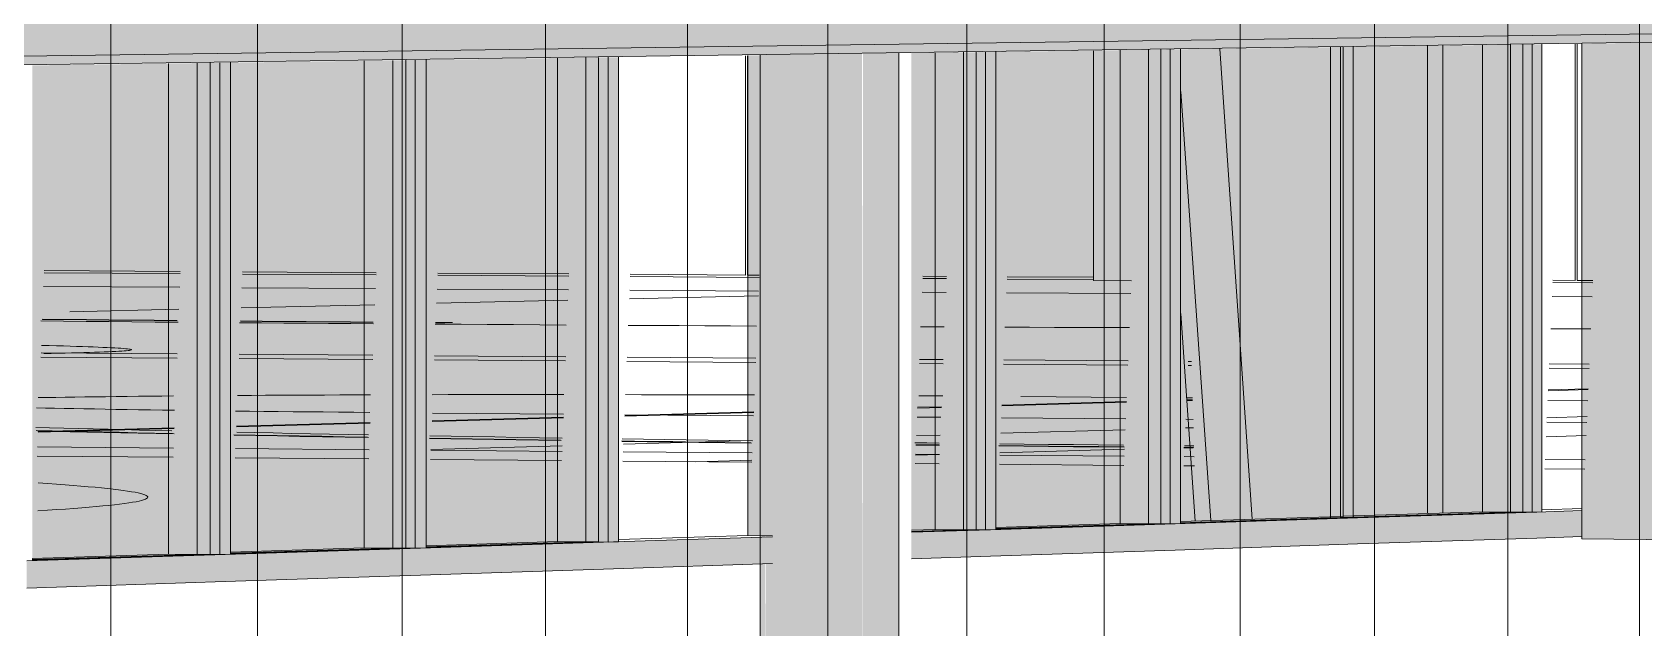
# Model space of a CAD drawing. Header units: inches. Extents: x 31213 to 31218, y -65 to 66.
# Drawn here: x 31214.03534 to 31214.07021, y 65.97956 to 65.99244 of the extents above; entities that cross this region are included whole.
import ezdxf

# ---------------------------------------------------------------- set-up
doc = ezdxf.new("R2010")
doc.units = ezdxf.units.IN
doc.header["$MEASUREMENT"] = 0
doc.linetypes.add('Dash 1_16_', pattern=[0.125, 0.0625, -0.0625])
for name, color, linetype, lineweight in [('A-FLOR-CLRS', 90, 'Dash 1_16_', 9), ('A-FLOR-OTLN', 90, 'Continuous', 9), ('A-GLAZ-CURT', 52, 'Continuous', 9), ('A-GLAZ-CWMG', 51, 'Continuous', 9), ('A-WALL-PATT', 111, 'Continuous', 13), ('I-WALL', 2, 'Continuous', 13), ('L-SITE-WALL', 31, 'Continuous', 13), ('S-BEAM', 12, 'Continuous', 9), ('S-COLS', 52, 'Continuous', 9)]:
    doc.layers.add(name, color=color, linetype=linetype, lineweight=lineweight)

# ---------------------------------------------------------------- blocks, each defined once
blk = doc.blocks.new('FP_3-Looking North East')
at = {"layer": 'A-WALL-PATT', "lineweight": 9}
for p, q in [((31214.050772, 65.991929), (31214.050772, 65.987188)), ((31214.050818, 65.987187), (31214.050818, 65.99193)), ((31214.068723, 65.992183), (31214.068723, 65.987071)), ((31214.06877, 65.987071), (31214.06877, 65.992183)), ((31214.03854, 65.987267), (31214.035595, 65.987286)), ((31214.042776, 65.987239), (31214.039885, 65.987258)), ((31214.046951, 65.987212), (31214.044112, 65.987231)), ((31214.050772, 65.987188), (31214.048278, 65.987204)), ((31214.051066, 65.987186), (31214.050818, 65.987187)), ((31214.055123, 65.987159), (31214.054607, 65.987163)), ((31214.058301, 65.987139), (31214.056433, 65.987151)), ((31214.068723, 65.987071), (31214.06824, 65.987075)), ((31214.069106, 65.987069), (31214.06877, 65.987071))]:
    blk.add_line(p, q, dxfattribs=at)
blk = doc.blocks.new('FP_18-Looking North East')
at = {"layer": 'A-WALL-PATT', "lineweight": 9}
for p, q in [((31214.037041, 65.973968), (31214.037041, 66.030316)), ((31214.04021, 65.974108), (31214.04021, 66.030153)), ((31214.043345, 65.974247), (31214.043345, 66.029991)), ((31214.046447, 65.974385), (31214.046447, 66.029831)), ((31214.049516, 65.97452), (31214.049516, 66.029673)), ((31214.052552, 65.974655), (31214.052552, 66.029516)), ((31214.055557, 65.974788), (31214.055557, 66.029361)), ((31214.05853, 65.97492), (31214.05853, 66.029208)), ((31214.061472, 65.97505), (31214.061472, 66.029056)), ((31214.064384, 65.975179), (31214.064384, 66.028906)), ((31214.067266, 65.975307), (31214.067266, 66.028757)), ((31214.070119, 65.975433), (31214.070119, 66.02861))]:
    blk.add_line(p, q, dxfattribs=at)

msp = doc.modelspace()

# ---------------------------------------------------------------- hatches: boundary and pattern name
at = {"layer": 'A-GLAZ-CURT', "transparency": 33554458}
h = msp.add_hatch(color=256, dxfattribs=at)
h.paths.add_polyline_path([(31214.035337, 65.981018), (31214.039185, 65.981144), (31214.039185, 65.991778), (31214.035337, 65.991724), (31214.035337, 65.981144)], flags=0)
h.paths.add_polyline_path([(31214.035337, 65.992993), (31214.039185, 65.993039), (31214.039185, 66.008203), (31214.035337, 66.008257), (31214.035337, 65.99504)], flags=0)
h = msp.add_hatch(color=256, dxfattribs=at)
h.paths.add_polyline_path([(31214.039629, 65.981156), (31214.043419, 65.98128), (31214.043419, 65.991837), (31214.039629, 65.991784), (31214.039629, 65.98128)], flags=0)
h.paths.add_polyline_path([(31214.039629, 65.993044), (31214.043419, 65.993089), (31214.043419, 66.008144), (31214.039629, 66.008197), (31214.039629, 65.99504)], flags=0)
h = msp.add_hatch(color=256, dxfattribs=at)
h.paths.add_polyline_path([(31214.043858, 65.981292), (31214.047592, 65.981414), (31214.047592, 65.991896), (31214.043858, 65.991843), (31214.043858, 65.981415)], flags=0)
h.paths.add_polyline_path([(31214.043858, 65.993095), (31214.047592, 65.993139), (31214.047592, 66.008085), (31214.043858, 66.008138), (31214.043858, 65.994267)], flags=0)
h = msp.add_hatch(color=256, dxfattribs=at)
h.paths.add_polyline_path([(31214.054363, 65.981631), (31214.05576, 65.981677), (31214.05576, 65.99201), (31214.054363, 65.991991), (31214.054363, 65.981678)], flags=0)
h.paths.add_polyline_path([(31214.054363, 65.99322), (31214.05576, 65.993236), (31214.05576, 66.007971), (31214.054363, 66.00799), (31214.054363, 65.995039)], flags=0)
h = msp.add_hatch(color=256, dxfattribs=at)
h.paths.add_polyline_path([(31214.056187, 65.98169), (31214.059759, 65.981806), (31214.059759, 65.992067), (31214.056187, 65.992016), (31214.056187, 65.981807)], flags=0)
h.paths.add_polyline_path([(31214.056187, 65.993241), (31214.059759, 65.993284), (31214.059759, 66.007915), (31214.056187, 66.007965), (31214.056187, 65.995039)], flags=0)
h = msp.add_hatch(color=256, dxfattribs=at)
h.paths.add_polyline_path([(31214.060181, 65.981818), (31214.063701, 65.981933), (31214.063701, 65.992122), (31214.060181, 65.992073), (31214.060181, 65.981933)], flags=0)
h.paths.add_polyline_path([(31214.060181, 65.993289), (31214.063701, 65.993331), (31214.063701, 66.00786), (31214.060181, 66.007909), (31214.060181, 65.995039)], flags=0)
h = msp.add_hatch(color=256, dxfattribs=at)
h.paths.add_polyline_path([(31214.063702, 65.98194), (31214.063702, 65.992122), (31214.063649, 65.992121), (31214.063649, 65.981941)], flags=0)
h.paths.add_polyline_path([(31214.063649, 65.99333), (31214.063702, 65.993331), (31214.063702, 66.00786), (31214.063649, 66.00786), (31214.063649, 65.995039)], flags=0)
h = msp.add_hatch(color=256, dxfattribs=at)
h.paths.add_polyline_path([(31214.063917, 65.981938), (31214.063917, 65.992125), (31214.063702, 65.992122), (31214.063702, 65.98194)], flags=0)
h.paths.add_polyline_path([(31214.063702, 65.993331), (31214.063917, 65.993333), (31214.063917, 66.007857), (31214.063702, 66.00786), (31214.063702, 65.995039)], flags=0)
h = msp.add_hatch(color=256, dxfattribs=at)
h.paths.add_polyline_path([(31214.063917, 65.981938), (31214.067589, 65.982058), (31214.067589, 65.992177), (31214.063917, 65.992125), (31214.063917, 65.982059)], flags=0)
h.paths.add_polyline_path([(31214.063917, 65.993333), (31214.067589, 65.993377), (31214.067589, 66.007805), (31214.063917, 66.007857), (31214.063917, 65.995039)], flags=0)
at = {"layer": 'A-GLAZ-CWMG'}
h = msp.add_hatch(color=256, dxfattribs=at)
h.paths.add_polyline_path([(31214.039185, 65.981147), (31214.039185, 65.991778), (31214.038285, 65.991765), (31214.038285, 65.981151), (31214.038402, 65.981154)], flags=0)
h.paths.add_polyline_path([(31214.038285, 65.993028), (31214.039185, 65.993039), (31214.039185, 66.008203), (31214.038285, 66.008216), (31214.038285, 65.994862)], flags=0)
h = msp.add_hatch(color=256, dxfattribs=at)
h.paths.add_polyline_path([(31214.039393, 65.981145), (31214.039393, 65.991781), (31214.039185, 65.991778), (31214.039185, 65.981147)], flags=0)
h.paths.add_polyline_path([(31214.039185, 65.993039), (31214.039393, 65.993042), (31214.039393, 66.0082), (31214.039185, 66.008203), (31214.039185, 65.99486)], flags=0)
h = msp.add_hatch(color=256, dxfattribs=at)
h.paths.add_polyline_path([(31214.039393, 65.98114), (31214.039628, 65.981148), (31214.039628, 65.991784), (31214.039393, 65.991781), (31214.039393, 65.988054)], flags=0)
h.paths.add_polyline_path([(31214.039393, 65.993042), (31214.039628, 65.993044), (31214.039628, 66.008197), (31214.039393, 66.0082), (31214.039393, 65.99504)], flags=0)
h = msp.add_hatch(color=256, dxfattribs=at)
h.paths.add_polyline_path([(31214.043419, 65.981283), (31214.043419, 65.991837), (31214.042523, 65.991825), (31214.042523, 65.981287), (31214.042639, 65.981291)], flags=0)
h.paths.add_polyline_path([(31214.042523, 65.993079), (31214.043419, 65.993089), (31214.043419, 66.008144), (31214.042523, 66.008156), (31214.042523, 65.994267)], flags=0)
h = msp.add_hatch(color=256, dxfattribs=at)
h.paths.add_polyline_path([(31214.043625, 65.981281), (31214.043625, 65.99184), (31214.043419, 65.991837), (31214.043419, 65.981283)], flags=0)
h.paths.add_polyline_path([(31214.043419, 65.993089), (31214.043625, 65.993092), (31214.043625, 66.008141), (31214.043419, 66.008144), (31214.043419, 65.994267)], flags=0)
h = msp.add_hatch(color=256, dxfattribs=at)
h.paths.add_polyline_path([(31214.043625, 65.981276), (31214.043858, 65.981284), (31214.043858, 65.991843), (31214.043625, 65.99184), (31214.043625, 65.988054)], flags=0)
h.paths.add_polyline_path([(31214.043625, 65.993092), (31214.043858, 65.993095), (31214.043858, 66.008138), (31214.043625, 66.008141), (31214.043625, 65.994267)], flags=0)
h = msp.add_hatch(color=256, dxfattribs=at)
h.paths.add_polyline_path([(31214.047592, 65.981417), (31214.047592, 65.991896), (31214.046701, 65.991883), (31214.046701, 65.981421), (31214.046815, 65.981425)], flags=0)
h.paths.add_polyline_path([(31214.046701, 65.993128), (31214.047592, 65.993139), (31214.047592, 66.008085), (31214.046701, 66.008098), (31214.046701, 65.994267)], flags=0)
h = msp.add_hatch(color=256, dxfattribs=at)
h.paths.add_polyline_path([(31214.047797, 65.981416), (31214.047797, 65.991899), (31214.047592, 65.991896), (31214.047592, 65.981417)], flags=0)
h.paths.add_polyline_path([(31214.047592, 65.993139), (31214.047797, 65.993142), (31214.047797, 66.008082), (31214.047592, 66.008085), (31214.047592, 65.994267)], flags=0)
h = msp.add_hatch(color=256, dxfattribs=at)
h.paths.add_polyline_path([(31214.047797, 65.981411), (31214.048026, 65.981418), (31214.048026, 65.991902), (31214.047797, 65.991899), (31214.047797, 65.988053)], flags=0)
h.paths.add_polyline_path([(31214.047797, 65.993142), (31214.048026, 65.993144), (31214.048026, 66.008079), (31214.047797, 66.008082), (31214.047797, 65.994267)], flags=0)
h = msp.add_hatch(color=256, dxfattribs=at)
h.paths.add_polyline_path([(31214.051357, 65.981553), (31214.051357, 65.991949), (31214.050819, 65.991941), (31214.050819, 65.981553), (31214.050931, 65.981557)], flags=0)
h.paths.add_polyline_path([(31214.050819, 65.993177), (31214.051357, 65.993184), (31214.051357, 66.008033), (31214.050819, 66.008035), (31214.050819, 65.994972)], flags=0)
h = msp.add_hatch(color=256, dxfattribs=at)
h.paths.add_polyline_path([(31214.05576, 65.98168), (31214.05576, 65.99201), (31214.054878, 65.991998), (31214.054878, 65.981684), (31214.054989, 65.981688)], flags=0)
h.paths.add_polyline_path([(31214.054878, 65.993226), (31214.05576, 65.993236), (31214.05576, 66.007971), (31214.054878, 66.007983), (31214.054878, 65.995007)], flags=0)
h = msp.add_hatch(color=256, dxfattribs=at)
h.paths.add_polyline_path([(31214.055964, 65.981679), (31214.055964, 65.992013), (31214.05576, 65.99201), (31214.05576, 65.98168)], flags=0)
h.paths.add_polyline_path([(31214.05576, 65.993236), (31214.055964, 65.993239), (31214.055964, 66.007968), (31214.05576, 66.007971), (31214.05576, 65.995005)], flags=0)
h = msp.add_hatch(color=256, dxfattribs=at)
h.paths.add_polyline_path([(31214.055964, 65.981674), (31214.056186, 65.981681), (31214.056186, 65.992016), (31214.055964, 65.992013), (31214.055964, 65.983247)], flags=0)
h.paths.add_polyline_path([(31214.055964, 65.993239), (31214.056186, 65.993241), (31214.056186, 66.007965), (31214.055964, 66.007968), (31214.055964, 65.995039)], flags=0)
h = msp.add_hatch(color=256, dxfattribs=at)
h.paths.add_polyline_path([(31214.059759, 65.981809), (31214.059759, 65.992067), (31214.058881, 65.992054), (31214.058881, 65.981813), (31214.058991, 65.981816)], flags=0)
h.paths.add_polyline_path([(31214.058881, 65.993273), (31214.059759, 65.993284), (31214.059759, 66.007915), (31214.058881, 66.007927), (31214.058881, 65.995039)], flags=0)
h = msp.add_hatch(color=256, dxfattribs=at)
h.paths.add_polyline_path([(31214.059961, 65.981807), (31214.059961, 65.992069), (31214.059759, 65.992067), (31214.059759, 65.981809)], flags=0)
h.paths.add_polyline_path([(31214.059759, 65.993284), (31214.059961, 65.993286), (31214.059961, 66.007912), (31214.059759, 66.007915), (31214.059759, 65.995039)], flags=0)
h = msp.add_hatch(color=256, dxfattribs=at)
h.paths.add_polyline_path([(31214.059961, 65.981803), (31214.060181, 65.98181), (31214.060181, 65.992073), (31214.059961, 65.992069), (31214.059961, 65.983247)], flags=0)
h.paths.add_polyline_path([(31214.059961, 65.993286), (31214.060181, 65.993289), (31214.060181, 66.007909), (31214.059961, 66.007912), (31214.059961, 65.995039)], flags=0)
h = msp.add_hatch(color=256, dxfattribs=at)
h.paths.add_polyline_path([(31214.067589, 65.982061), (31214.067589, 65.992177), (31214.06672, 65.992164), (31214.06672, 65.982065), (31214.066827, 65.982068)], flags=0)
h.paths.add_polyline_path([(31214.06672, 65.993366), (31214.067589, 65.993377), (31214.067589, 66.007805), (31214.06672, 66.007817), (31214.06672, 65.994266)], flags=0)
h = msp.add_hatch(color=256, dxfattribs=at)
h.paths.add_polyline_path([(31214.06779, 65.982059), (31214.06779, 65.992179), (31214.067589, 65.992177), (31214.067589, 65.982061)], flags=0)
h.paths.add_polyline_path([(31214.067589, 65.993377), (31214.06779, 65.993379), (31214.06779, 66.007802), (31214.067589, 66.007805), (31214.067589, 65.994266)], flags=0)
h = msp.add_hatch(color=256, dxfattribs=at)
h.paths.add_polyline_path([(31214.06779, 65.982055), (31214.068003, 65.982062), (31214.068003, 65.992182), (31214.06779, 65.992179), (31214.06779, 65.988052)], flags=0)
h.paths.add_polyline_path([(31214.06779, 65.993379), (31214.068003, 65.993382), (31214.068003, 66.007799), (31214.06779, 66.007802), (31214.06779, 65.994266)], flags=0)
for points in [[(31214.067896, 65.981498), (31214.06887, 65.98153), (31214.06887, 65.98209), (31214.067896, 65.982058)], [(31214.056075, 65.981105), (31214.060071, 65.981238), (31214.060071, 65.981806), (31214.056075, 65.981677)], [(31214.060071, 65.981238), (31214.064011, 65.981369), (31214.064011, 65.981933), (31214.060071, 65.981806)], [(31214.064011, 65.981369), (31214.067896, 65.981498), (31214.067896, 65.982058), (31214.064011, 65.981933)], [(31214.043742, 65.980695), (31214.047912, 65.980834), (31214.047912, 65.981414), (31214.043742, 65.98128)], [(31214.047912, 65.980834), (31214.051356, 65.980948), (31214.051356, 65.981525), (31214.047912, 65.981414)], [(31214.054363, 65.981048), (31214.056075, 65.981105), (31214.056075, 65.981677), (31214.054363, 65.981622)], [(31214.035217, 65.980412), (31214.039511, 65.980554), (31214.039511, 65.981144), (31214.035217, 65.981005)], [(31214.039511, 65.980554), (31214.043742, 65.980695), (31214.043742, 65.98128), (31214.039511, 65.981144)]]:
    msp.add_hatch(color=256, dxfattribs=at).paths.add_polyline_path(points, flags=0)
at = {"layer": 'I-WALL'}
h = msp.add_hatch(color=256, dxfattribs=at)
h.paths.add_polyline_path([(31214.121717, 65.980988), (31214.121717, 65.987655), (31214.119455, 65.987674), (31214.119455, 65.989435), (31214.119889, 65.989441), (31214.121518, 65.989449), (31214.121717, 65.989452), (31214.121717, 65.992941), (31214.095007, 65.992564), (31214.095007, 65.981235), (31214.118852, 65.981014)], flags=0)
h.paths.add_polyline_path([(31214.092235, 65.981261), (31214.092235, 65.992525), (31214.068868, 65.992195), (31214.068868, 65.981477), (31214.083825, 65.981339)], flags=0)
h.paths.add_polyline_path([(31214.120696, 65.989448), (31214.120663, 65.989448), (31214.120688, 65.989491)], flags=0)
h.paths.add_polyline_path([(31214.120835, 65.989667), (31214.120862, 65.989719), (31214.120835, 65.989801), (31214.12052, 65.989815), (31214.12052, 65.990168), (31214.121016, 65.990159), (31214.121025, 65.99013), (31214.120998, 65.989668), (31214.120934, 65.989635), (31214.12089, 65.989596), (31214.120869, 65.989627), (31214.12084, 65.989604)], flags=0)
h.paths.add_polyline_path([(31214.12084, 65.989448), (31214.120696, 65.989448), (31214.120719, 65.989594), (31214.120719, 65.98961), (31214.120699, 65.989667), (31214.120753, 65.989667), (31214.120784, 65.989771), (31214.120813, 65.989667), (31214.120813, 65.989642), (31214.120805, 65.989594), (31214.120841, 65.989594), (31214.120841, 65.989448)], flags=0)
h.paths.add_polyline_path([(31214.120605, 65.989668), (31214.120605, 65.989621), (31214.120569, 65.989668)], flags=0)
h.paths.add_polyline_path([(31214.12067, 65.989595), (31214.120642, 65.989667), (31214.120671, 65.989667)], flags=0)
h.paths.add_polyline_path([(31214.120516, 65.989669), (31214.120493, 65.98967), (31214.12051, 65.989803)], flags=0)
h.paths.add_polyline_path([(31214.068868, 65.993392), (31214.092235, 65.993671), (31214.092235, 66.010077), (31214.068868, 66.010521), (31214.068868, 65.994266)], flags=0)
h.paths.add_polyline_path([(31214.095007, 65.993704), (31214.121717, 65.994024), (31214.121717, 66.009516), (31214.095007, 66.010024), (31214.095007, 65.995039)], flags=0)
h.paths.add_polyline_path([(31214.121717, 66.01062), (31214.121717, 66.018524), (31214.095007, 66.019418), (31214.095007, 66.011188), (31214.118852, 66.010681)], flags=0)
h.paths.add_polyline_path([(31214.092235, 66.011247), (31214.092235, 66.019511), (31214.068868, 66.020287), (31214.068868, 66.011743), (31214.088204, 66.011332)], flags=0)
at = {"layer": 'S-BEAM'}
h = msp.add_hatch(color=256, dxfattribs=at)
h.paths.add_polyline_path([(31214.019307, 65.991707), (31214.122541, 65.993121), (31214.122541, 65.993936), (31214.019307, 65.992689)], flags=0)
h.paths.add_polyline_path([(31214.12269, 65.993123), (31214.122889, 65.993126), (31214.122889, 65.99394), (31214.12269, 65.993937)], flags=0)
msp.add_hatch(color=256, dxfattribs=at).paths.add_polyline_path([(31214.019308, 65.991512), (31214.122541, 65.992959), (31214.122541, 65.993121), (31214.019307, 65.991707)], flags=0)
at = {"layer": 'S-COLS'}
h = msp.add_hatch(color=256, dxfattribs=at)
h.paths.add_polyline_path([(31214.051091, 65.974943), (31214.051204, 65.974948), (31214.05118, 65.991958), (31214.051091, 65.991957), (31214.051091, 65.975241)], flags=0)
h.paths.add_polyline_path([(31214.051091, 65.993191), (31214.051204, 65.993192), (31214.051204, 66.01084), (31214.051091, 66.010842), (31214.051091, 65.993225)], flags=0)
h.paths.add_polyline_path([(31214.051204, 66.012099), (31214.051204, 66.029225), (31214.051091, 66.029231), (31214.051103, 66.012101), (31214.051153, 66.0121)], flags=0)
h = msp.add_hatch(color=256, dxfattribs=at)
h.paths.add_polyline_path([(31214.051204, 65.974948), (31214.053068, 65.97503), (31214.053068, 65.991985), (31214.051204, 65.991958), (31214.051204, 65.975238)], flags=0)
h.paths.add_polyline_path([(31214.051204, 65.993192), (31214.053068, 65.993218), (31214.053068, 66.010804), (31214.051204, 66.01084), (31214.051204, 65.993224)], flags=0)
h.paths.add_polyline_path([(31214.053068, 66.012059), (31214.053068, 66.02913), (31214.051204, 66.029194), (31214.051204, 66.012099), (31214.052879, 66.012063)], flags=0)
h = msp.add_hatch(color=256, dxfattribs=at)
h.paths.add_polyline_path([(31214.053068, 65.97503), (31214.053311, 65.975041), (31214.053292, 65.991988), (31214.053068, 65.991985), (31214.053068, 65.975214)], flags=0)
h.paths.add_polyline_path([(31214.053068, 65.993214), (31214.053311, 65.993218), (31214.053311, 66.0108), (31214.053068, 66.010804), (31214.053068, 65.993218)], flags=0)
h.paths.add_polyline_path([(31214.053311, 66.012054), (31214.053311, 66.029117), (31214.053068, 66.02913), (31214.053099, 66.012058), (31214.053271, 66.012055)], flags=0)
h = msp.add_hatch(color=256, dxfattribs=at)
h.paths.add_polyline_path([(31214.053311, 65.975041), (31214.054079, 65.975075), (31214.054079, 65.991999), (31214.053311, 65.991988), (31214.053311, 65.976494)], flags=0)
h.paths.add_polyline_path([(31214.053311, 65.993217), (31214.054079, 65.993226), (31214.054079, 66.010785), (31214.053311, 66.0108), (31214.053311, 65.995044)], flags=0)
h.paths.add_polyline_path([(31214.054079, 66.012038), (31214.054079, 66.029078), (31214.053311, 66.029117), (31214.053311, 66.012054)], flags=0)
h = msp.add_hatch(color=256, dxfattribs=at)
h.paths.add_polyline_path([(31214.059122, 65.987064), (31214.059122, 65.992047), (31214.0583, 65.992036), (31214.0583, 65.98707)], flags=0)
h.paths.add_polyline_path([(31214.0583, 65.993257), (31214.059122, 65.993267), (31214.059122, 66.005097), (31214.058925, 66.007937), (31214.0583, 66.007946), (31214.0583, 65.995035)], flags=0)
h = msp.add_hatch(color=256, dxfattribs=at)
h.paths.add_polyline_path([(31214.060504, 65.981864), (31214.060837, 65.981875), (31214.060193, 65.991162), (31214.060193, 65.986356), (31214.060499, 65.981933)], flags=0)
h.paths.add_polyline_path([(31214.058893, 66.005093), (31214.058893, 66.007928), (31214.058697, 66.00793), (31214.058742, 66.007276)], flags=0)
h = msp.add_hatch(color=256, dxfattribs=at)
h.paths.add_polyline_path([(31214.061738, 65.981904), (31214.063655, 65.981965), (31214.063655, 65.992121), (31214.061032, 65.992084), (31214.061736, 65.981933)], flags=0)
h.paths.add_polyline_path([(31214.063708, 65.981967), (31214.065531, 65.982026), (31214.065531, 65.992148), (31214.063708, 65.992122), (31214.063708, 65.982068)], flags=0)
h.paths.add_polyline_path([(31214.060948, 65.993297), (31214.063655, 65.99333), (31214.063655, 66.007861), (31214.060194, 66.007909), (31214.060194, 66.004158), (31214.060863, 65.994523)], flags=0)
h.paths.add_polyline_path([(31214.063708, 65.99333), (31214.065531, 65.993352), (31214.065531, 66.007834), (31214.063708, 66.00786), (31214.063708, 65.995039)], flags=0)
h = msp.add_hatch(color=256, dxfattribs=at)
h.paths.add_polyline_path([(31214.063655, 65.981965), (31214.063708, 65.981967), (31214.063708, 65.992122), (31214.063655, 65.992121), (31214.063655, 65.982068)], flags=0)
h.paths.add_polyline_path([(31214.063655, 65.99333), (31214.063708, 65.99333), (31214.063708, 66.00786), (31214.063655, 66.007861), (31214.063655, 65.995039)], flags=0)
h = msp.add_hatch(color=256, dxfattribs=at)
h.paths.add_polyline_path([(31214.06553, 65.982026), (31214.065864, 65.982058), (31214.065864, 65.992152), (31214.06553, 65.992148), (31214.06553, 65.98204)], flags=0)
h.paths.add_polyline_path([(31214.06553, 65.993352), (31214.065864, 65.993356), (31214.065864, 66.007829), (31214.06553, 66.007834), (31214.06553, 65.995039)], flags=0)
h = msp.add_hatch(color=256, dxfattribs=at)
h.paths.add_polyline_path([(31214.065864, 65.982037), (31214.06672, 65.982068), (31214.06672, 65.992164), (31214.065864, 65.992152), (31214.065864, 65.982058)], flags=0)
h.paths.add_polyline_path([(31214.065864, 65.993356), (31214.06672, 65.993366), (31214.06672, 66.007817), (31214.065864, 66.007829), (31214.065864, 65.995039)], flags=0)
h = msp.add_hatch(color=256, dxfattribs=at)
h.paths.add_polyline_path([(31214.060837, 65.981875), (31214.061736, 65.981933), (31214.061032, 65.992084), (31214.060193, 65.992072), (31214.060193, 65.991162), (31214.060833, 65.981933)], flags=0)
h.paths.add_polyline_path([(31214.060193, 65.993288), (31214.060948, 65.993297), (31214.060194, 66.004158), (31214.060193, 65.995039)], flags=0)

# ---------------------------------------------------------------- linework, layer by layer
at = {"layer": 'A-FLOR-CLRS', "linetype": 'Continuous'}
for p, q in [((31214.058989, 65.983842), (31214.056296, 65.983765)), ((31214.060462, 65.983884), (31214.060291, 65.983879)), ((31214.068982, 65.984127), (31214.068114, 65.984102)), ((31214.046806, 65.983494), (31214.043964, 65.983413)), ((31214.050925, 65.983611), (31214.048134, 65.983532)), ((31214.054985, 65.983727), (31214.05447, 65.983713)), ((31214.068964, 65.983714), (31214.068097, 65.983688)), ((31214.035445, 65.983271), (31214.038388, 65.983245)), ((31214.039731, 65.983234), (31214.042621, 65.983209)), ((31214.043956, 65.983198), (31214.046793, 65.983174)), ((31214.048119, 65.983163), (31214.050906, 65.983139)), ((31214.050907, 65.983185), (31214.049695, 65.983149)), ((31214.054968, 65.983304), (31214.054452, 65.983289)), ((31214.058971, 65.983421), (31214.056278, 65.983342)), ((31214.060474, 65.983465), (31214.060273, 65.983459)), ((31214.054445, 65.983109), (31214.05496, 65.983104)), ((31214.056268, 65.983093), (31214.058957, 65.98307)), ((31214.060256, 65.983059), (31214.060485, 65.983057)), ((31214.068067, 65.982993), (31214.068933, 65.982986))]:
    msp.add_line(p, q, dxfattribs=at)
at = {"layer": 'A-FLOR-OTLN'}
for p, q in [((31214.038529, 65.986923), (31214.035584, 65.986942)), ((31214.042764, 65.986894), (31214.039873, 65.986914)), ((31214.044088, 65.986577), (31214.04693, 65.986643)), ((31214.046939, 65.986867), (31214.0441, 65.986886)), ((31214.048259, 65.986673), (31214.05105, 65.986738)), ((31214.051054, 65.986839), (31214.048266, 65.986858)), ((31214.055111, 65.986812), (31214.054595, 65.986816)), ((31214.059111, 65.986786), (31214.05642, 65.986804)), ((31214.069093, 65.98672), (31214.068227, 65.986725)), ((31214.036154, 65.986394), (31214.03851, 65.986448)), ((31214.039857, 65.986479), (31214.042751, 65.986546)), ((31214.035526, 65.985414), (31214.03847, 65.985392)), ((31214.03553, 65.985504), (31214.038473, 65.985482)), ((31214.039814, 65.985382), (31214.042705, 65.985361)), ((31214.039818, 65.985473), (31214.042708, 65.985451)), ((31214.04404, 65.985351), (31214.046878, 65.98533)), ((31214.044043, 65.985441), (31214.046882, 65.98542)), ((31214.048205, 65.98532), (31214.050992, 65.985299)), ((31214.048208, 65.985411), (31214.050996, 65.98539)), ((31214.054533, 65.985273), (31214.055048, 65.985269)), ((31214.054536, 65.985364), (31214.055052, 65.98536)), ((31214.056357, 65.985259), (31214.059047, 65.985239)), ((31214.056361, 65.985351), (31214.05905, 65.985331)), ((31214.060347, 65.98523), (31214.060424, 65.985229)), ((31214.060351, 65.985321), (31214.060422, 65.985321)), ((31214.068164, 65.985264), (31214.06903, 65.985257)), ((31214.06816, 65.985172), (31214.069027, 65.985165)), ((31214.05673, 65.98456), (31214.059018, 65.984542)), ((31214.060318, 65.984532), (31214.060444, 65.984531)), ((31214.068139, 65.984685), (31214.069007, 65.984709)), ((31214.06814, 65.984701), (31214.069008, 65.984725)), ((31214.043995, 65.984198), (31214.046833, 65.984175)), ((31214.048158, 65.984152), (31214.050949, 65.984228)), ((31214.048158, 65.984135), (31214.050949, 65.984212)), ((31214.054494, 65.984326), (31214.05501, 65.98434)), ((31214.054494, 65.98431), (31214.05501, 65.984324)), ((31214.05632, 65.98436), (31214.059013, 65.984434)), ((31214.056321, 65.984376), (31214.059014, 65.98445)), ((31214.060315, 65.98447), (31214.060445, 65.984474)), ((31214.060316, 65.984486), (31214.060445, 65.984489)), ((31214.06813, 65.984471), (31214.068996, 65.984465)), ((31214.035465, 65.983803), (31214.038412, 65.983884)), ((31214.035465, 65.983786), (31214.038411, 65.983867)), ((31214.039757, 65.983904), (31214.042651, 65.983984)), ((31214.039758, 65.983921), (31214.042652, 65.984)), ((31214.043988, 65.984037), (31214.04683, 65.984115)), ((31214.043988, 65.984021), (31214.04683, 65.984099)), ((31214.048159, 65.984164), (31214.050946, 65.984142)), ((31214.054486, 65.984114), (31214.055001, 65.98411)), ((31214.056309, 65.984099), (31214.058998, 65.984078)), ((31214.060298, 65.984067), (31214.060457, 65.984066)), ((31214.06811, 65.984005), (31214.068976, 65.983998)), ((31214.035453, 65.983468), (31214.038395, 65.983444)), ((31214.039739, 65.983432), (31214.042628, 65.983408)), ((31214.043963, 65.983397), (31214.046801, 65.983373)), ((31214.048127, 65.983362), (31214.050914, 65.983338)), ((31214.054453, 65.983309), (31214.054968, 65.983304)), ((31214.056276, 65.983293), (31214.058965, 65.983271)), ((31214.060265, 65.98326), (31214.060479, 65.983258)), ((31214.068075, 65.983194), (31214.068942, 65.983187))]:
    msp.add_line(p, q, dxfattribs=at)
for points in [[(31214.038498, 65.986168, 0), (31214.037994, 65.986172, 0), (31214.037494, 65.986176, 0), (31214.036996, 65.986181, 0), (31214.036503, 65.986185, 0), (31214.036013, 65.98619, 0), (31214.035526, 65.986194, 0)], [(31214.038472, 65.986206, 0), (31214.037976, 65.986211, 0), (31214.037482, 65.986215, 0), (31214.036993, 65.98622, 0), (31214.036508, 65.986224, 0), (31214.036027, 65.986229, 0), (31214.03555, 65.986233, 0)], [(31214.038474, 65.986201, 0), (31214.037979, 65.986205, 0), (31214.037487, 65.986209, 0), (31214.036998, 65.986214, 0), (31214.036514, 65.986218, 0), (31214.036033, 65.986223, 0), (31214.035557, 65.986228, 0)], [(31214.042724, 65.986135, 0), (31214.042234, 65.986139, 0), (31214.041746, 65.986142, 0), (31214.041261, 65.986146, 0), (31214.040779, 65.98615, 0), (31214.040299, 65.986153, 0), (31214.039821, 65.986157, 0)], [(31214.042712, 65.986171, 0), (31214.042226, 65.986175, 0), (31214.041744, 65.986179, 0), (31214.041264, 65.986183, 0), (31214.040787, 65.986186, 0), (31214.040313, 65.98619, 0), (31214.039842, 65.986194, 0)], [(31214.042712, 65.986166, 0), (31214.042227, 65.98617, 0), (31214.041745, 65.986174, 0), (31214.041266, 65.986177, 0), (31214.040789, 65.986181, 0), (31214.040315, 65.986185, 0), (31214.039844, 65.986189, 0)], [(31214.044058, 65.986126, 0), (31214.044619, 65.986122, 0), (31214.045184, 65.986118, 0), (31214.045751, 65.986115, 0), (31214.04632, 65.986111, 0), (31214.046893, 65.986107, 0)], [(31214.044432, 65.986159, 0), (31214.044248, 65.98616, 0), (31214.044064, 65.986162, 0)], [(31214.044265, 65.986155, 0), (31214.044166, 65.986156, 0), (31214.044067, 65.986156, 0)], [(31214.048235, 65.986099, 0), (31214.048786, 65.986096, 0), (31214.049339, 65.986093, 0), (31214.049894, 65.98609, 0), (31214.05045, 65.986087, 0), (31214.051009, 65.986084, 0)], [(31214.054558, 65.986067, 0), (31214.054815, 65.986066, 0), (31214.055072, 65.986065, 0)], [(31214.056381, 65.98606, 0), (31214.056919, 65.986058, 0), (31214.057458, 65.986056, 0), (31214.057998, 65.986054, 0), (31214.058538, 65.986052, 0), (31214.059079, 65.98605, 0)], [(31214.0682, 65.986027, 0), (31214.068632, 65.986026, 0), (31214.069064, 65.986026, 0)], [(31214.036186, 65.985502, 0), (31214.036323, 65.985506, 0), (31214.036452, 65.985509, 0), (31214.036573, 65.985513, 0), (31214.036687, 65.985516, 0), (31214.036794, 65.98552, 0), (31214.036893, 65.985524, 0), (31214.036984, 65.985527, 0), (31214.037068, 65.985531, 0), (31214.037145, 65.985535, 0), (31214.037213, 65.985539, 0), (31214.037274, 65.985543, 0), (31214.037327, 65.985547, 0), (31214.037373, 65.985551, 0), (31214.03741, 65.985555, 0), (31214.03744, 65.985559, 0), (31214.037462, 65.985563, 0), (31214.037477, 65.985567, 0), (31214.037483, 65.985571, 0), (31214.037482, 65.985575, 0), (31214.037473, 65.985579, 0), (31214.037456, 65.985583, 0), (31214.037432, 65.985587, 0), (31214.0374, 65.985591, 0), (31214.03736, 65.985595, 0), (31214.037312, 65.985599, 0), (31214.037257, 65.985604, 0), (31214.037194, 65.985608, 0), (31214.037123, 65.985612, 0), (31214.037045, 65.985616, 0), (31214.03696, 65.98562, 0), (31214.036867, 65.985624, 0), (31214.036767, 65.985628, 0), (31214.036659, 65.985632, 0), (31214.036544, 65.985637, 0), (31214.036422, 65.985641, 0), (31214.036292, 65.985645, 0), (31214.036156, 65.985649, 0), (31214.036013, 65.985653, 0), (31214.035862, 65.985657, 0), (31214.035705, 65.985661, 0), (31214.035541, 65.985665, 0)], [(31214.035586, 65.985489, 0), (31214.035747, 65.985492, 0), (31214.0359, 65.985496, 0), (31214.036047, 65.985499, 0), (31214.036186, 65.985502, 0)], [(31214.038397, 65.984572, 0), (31214.038138, 65.984569, 0), (31214.037884, 65.984567, 0), (31214.037636, 65.984564, 0), (31214.037392, 65.984562, 0), (31214.037155, 65.984559, 0), (31214.036923, 65.984556, 0), (31214.036697, 65.984554, 0), (31214.036476, 65.984551, 0), (31214.036262, 65.984548, 0), (31214.036053, 65.984545, 0), (31214.03585, 65.984542, 0), (31214.035654, 65.984539, 0), (31214.035464, 65.984535, 0)], [(31214.042659, 65.984596, 0), (31214.042323, 65.984595, 0), (31214.04199, 65.984593, 0), (31214.041661, 65.984592, 0), (31214.041336, 65.984591, 0), (31214.041016, 65.984589, 0), (31214.040699, 65.984588, 0), (31214.040387, 65.984586, 0), (31214.04008, 65.984584, 0), (31214.039778, 65.984582, 0)], [(31214.046839, 65.984601, 0), (31214.046476, 65.984601, 0), (31214.046115, 65.984601, 0), (31214.045755, 65.984601, 0), (31214.045398, 65.984601, 0), (31214.045042, 65.984601, 0), (31214.044689, 65.9846, 0), (31214.044338, 65.9846, 0), (31214.04399, 65.984599, 0)], [(31214.050967, 65.984593, 0), (31214.050618, 65.984594, 0), (31214.050268, 65.984595, 0), (31214.049919, 65.984596, 0), (31214.049569, 65.984597, 0), (31214.04922, 65.984598, 0), (31214.048871, 65.984599, 0), (31214.048522, 65.984599, 0), (31214.048174, 65.9846, 0)], [(31214.055039, 65.984572, 0), (31214.054781, 65.984574, 0), (31214.054522, 65.984576, 0)], [(31214.03543, 65.984316, 0), (31214.035622, 65.984311, 0), (31214.035821, 65.984307, 0), (31214.036027, 65.984303, 0), (31214.036238, 65.984299, 0), (31214.036457, 65.984294, 0), (31214.036681, 65.98429, 0), (31214.036912, 65.984286, 0), (31214.037148, 65.984282, 0), (31214.037391, 65.984278, 0), (31214.037639, 65.984274, 0), (31214.037893, 65.98427, 0), (31214.038153, 65.984266, 0), (31214.038418, 65.984262, 0)], [(31214.039733, 65.984245, 0), (31214.040038, 65.984242, 0), (31214.040347, 65.984238, 0), (31214.040661, 65.984235, 0), (31214.04098, 65.984231, 0), (31214.041304, 65.984228, 0), (31214.041631, 65.984225, 0), (31214.041963, 65.984222, 0), (31214.042299, 65.984218, 0), (31214.042639, 65.984215, 0)], [(31214.035413, 65.983892, 0), (31214.035713, 65.983884, 0), (31214.03602, 65.983876, 0), (31214.036334, 65.983867, 0), (31214.036654, 65.983859, 0), (31214.036981, 65.983851, 0), (31214.037315, 65.983843, 0), (31214.037656, 65.983834, 0), (31214.038003, 65.983826, 0), (31214.038356, 65.983818, 0)], [(31214.035422, 65.983826, 0), (31214.035769, 65.983817, 0), (31214.036122, 65.983809, 0), (31214.036482, 65.983801, 0), (31214.036848, 65.983793, 0), (31214.03722, 65.983785, 0), (31214.037598, 65.983777, 0), (31214.037983, 65.983768, 0), (31214.038374, 65.98376, 0)], [(31214.035459, 65.983812, 0), (31214.035806, 65.983804, 0), (31214.03616, 65.983796, 0), (31214.036519, 65.983788, 0), (31214.036884, 65.98378, 0), (31214.037256, 65.983772, 0), (31214.037633, 65.983765, 0), (31214.038016, 65.983757, 0), (31214.038405, 65.983749, 0)], [(31214.0397, 65.983734, 0), (31214.040164, 65.983725, 0), (31214.040635, 65.983717, 0), (31214.041114, 65.983708, 0), (31214.041601, 65.983699, 0), (31214.042094, 65.983691, 0), (31214.042595, 65.983682, 0)], [(31214.039707, 65.983724, 0), (31214.040173, 65.983715, 0), (31214.040647, 65.983706, 0), (31214.041128, 65.983698, 0), (31214.041616, 65.983689, 0), (31214.042111, 65.98368, 0), (31214.042613, 65.983672, 0)], [(31214.039768, 65.983787, 0), (31214.040156, 65.983779, 0), (31214.04055, 65.983771, 0), (31214.04095, 65.983763, 0), (31214.041357, 65.983755, 0), (31214.04177, 65.983747, 0), (31214.04219, 65.983739, 0), (31214.042615, 65.983731, 0)], [(31214.043931, 65.983651, 0), (31214.044393, 65.983643, 0), (31214.044861, 65.983636, 0), (31214.045333, 65.983629, 0), (31214.045811, 65.983622, 0), (31214.046294, 65.983615, 0), (31214.046781, 65.983607, 0)], [(31214.043932, 65.98366, 0), (31214.044392, 65.983653, 0), (31214.044857, 65.983645, 0), (31214.045328, 65.983638, 0), (31214.045803, 65.983631, 0), (31214.046284, 65.983624, 0), (31214.046769, 65.983617, 0)], [(31214.043944, 65.983708, 0), (31214.044405, 65.9837, 0), (31214.044873, 65.983692, 0), (31214.045347, 65.983684, 0), (31214.045827, 65.983676, 0), (31214.046313, 65.983669, 0), (31214.046805, 65.983661, 0)], [(31214.048097, 65.983589, 0), (31214.048647, 65.983581, 0), (31214.049202, 65.983574, 0), (31214.049763, 65.983567, 0), (31214.050328, 65.983559, 0), (31214.0509, 65.983552, 0)], [(31214.048098, 65.983598, 0), (31214.048645, 65.98359, 0), (31214.049198, 65.983583, 0), (31214.049756, 65.983575, 0), (31214.050321, 65.983568, 0), (31214.05089, 65.983561, 0)], [(31214.048103, 65.983642, 0), (31214.048561, 65.983635, 0), (31214.049023, 65.983628, 0), (31214.04949, 65.983622, 0), (31214.049961, 65.983615, 0), (31214.050436, 65.983609, 0), (31214.050916, 65.983602, 0)], [(31214.054434, 65.983558, 0), (31214.054696, 65.983555, 0), (31214.054959, 65.983552, 0)], [(31214.054457, 65.983518, 0), (31214.054708, 65.983515, 0), (31214.05496, 65.983512, 0)], [(31214.054458, 65.98351, 0), (31214.054712, 65.983507, 0), (31214.054967, 65.983504, 0)], [(31214.056252, 65.983498, 0), (31214.056788, 65.983492, 0), (31214.057327, 65.983487, 0), (31214.057869, 65.983481, 0), (31214.058415, 65.983475, 0), (31214.058964, 65.98347, 0)], [(31214.056256, 65.98349, 0), (31214.056791, 65.983484, 0), (31214.057329, 65.983479, 0), (31214.057871, 65.983473, 0), (31214.058415, 65.983468, 0), (31214.058963, 65.983462, 0)], [(31214.056272, 65.983537, 0), (31214.056799, 65.983531, 0), (31214.057331, 65.983525, 0), (31214.057866, 65.98352, 0), (31214.058405, 65.983514, 0), (31214.058947, 65.983508, 0)], [(31214.060268, 65.983495, 0), (31214.06037, 65.983494, 0), (31214.060471, 65.983493, 0)], [(31214.060256, 65.983457, 0), (31214.060355, 65.983457, 0), (31214.060455, 65.983456, 0)], [(31214.060258, 65.98345, 0), (31214.060357, 65.983449, 0), (31214.060457, 65.983448, 0)], [(31214.035467, 65.982689, 0), (31214.035669, 65.982675, 0), (31214.035862, 65.982662, 0), (31214.036047, 65.982649, 0), (31214.036222, 65.982635, 0), (31214.036389, 65.982622, 0), (31214.036547, 65.982608, 0), (31214.036696, 65.982595, 0), (31214.036836, 65.982581, 0), (31214.036967, 65.982568, 0), (31214.037088, 65.982554, 0), (31214.037201, 65.982541, 0), (31214.037305, 65.982527, 0), (31214.037399, 65.982514, 0), (31214.037485, 65.9825, 0), (31214.037561, 65.982487, 0), (31214.037628, 65.982473, 0), (31214.037686, 65.98246, 0), (31214.037734, 65.982446, 0), (31214.037773, 65.982433, 0), (31214.037803, 65.982419, 0), (31214.037823, 65.982406, 0), (31214.037835, 65.982392, 0), (31214.037836, 65.982379, 0), (31214.037828, 65.982365, 0), (31214.037811, 65.982352, 0), (31214.037785, 65.982338, 0), (31214.037748, 65.982325, 0), (31214.037703, 65.982311, 0), (31214.037648, 65.982298, 0), (31214.037583, 65.982284, 0), (31214.037509, 65.982271, 0), (31214.037425, 65.982257, 0), (31214.037331, 65.982244, 0), (31214.037228, 65.982231, 0), (31214.037116, 65.982217, 0), (31214.036994, 65.982204, 0), (31214.036862, 65.982191, 0), (31214.03672, 65.982177, 0), (31214.036569, 65.982164, 0), (31214.036409, 65.982151, 0), (31214.036238, 65.982138, 0), (31214.036058, 65.982125, 0), (31214.035869, 65.982112, 0), (31214.035669, 65.982099, 0), (31214.03546, 65.982085, 0)]]:
    msp.add_polyline3d(points, dxfattribs=at)
at = {"layer": 'A-GLAZ-CURT'}
for p, q in [((31214.047317, 65.991892), (31214.047317, 65.981415)), ((31214.047592, 65.981413), (31214.047592, 65.991896)), ((31214.055489, 65.992007), (31214.055489, 65.981678)), ((31214.05576, 65.981676), (31214.05576, 65.99201)), ((31214.059489, 65.992063), (31214.059489, 65.981807)), ((31214.059759, 65.981805), (31214.059759, 65.992067)), ((31214.063432, 65.992118), (31214.063432, 65.981934)), ((31214.063649, 65.981941), (31214.063649, 65.992121)), ((31214.063701, 65.981932), (31214.063701, 65.992122)), ((31214.063917, 65.992125), (31214.063917, 65.981938)), ((31214.067322, 65.992173), (31214.067322, 65.982059)), ((31214.067589, 65.982057), (31214.067589, 65.992177)), ((31214.038908, 65.991774), (31214.038908, 65.981145)), ((31214.039185, 65.981142), (31214.039185, 65.991778)), ((31214.043143, 65.991833), (31214.043143, 65.981281)), ((31214.043419, 65.981278), (31214.043419, 65.991837)), ((31214.059489, 65.981807), (31214.056187, 65.981701)), ((31214.056187, 65.98169), (31214.059759, 65.981805)), ((31214.059489, 65.981807), (31214.059759, 65.981805)), ((31214.063432, 65.981934), (31214.060181, 65.981829)), ((31214.060181, 65.981818), (31214.063701, 65.981932)), ((31214.063432, 65.981934), (31214.063701, 65.981932)), ((31214.063702, 65.981943), (31214.063649, 65.981941)), ((31214.063702, 65.98194), (31214.063649, 65.981941)), ((31214.067322, 65.982059), (31214.063702, 65.981943)), ((31214.063917, 65.981938), (31214.063702, 65.98194)), ((31214.063917, 65.981938), (31214.067589, 65.982057)), ((31214.067322, 65.982059), (31214.067589, 65.982057)), ((31214.047317, 65.981415), (31214.043858, 65.981304)), ((31214.043858, 65.981292), (31214.047592, 65.981413)), ((31214.047317, 65.981415), (31214.047592, 65.981413)), ((31214.055489, 65.981678), (31214.054362, 65.981642)), ((31214.054362, 65.981631), (31214.05576, 65.981676)), ((31214.055489, 65.981678), (31214.05576, 65.981676)), ((31214.035337, 65.981018), (31214.039185, 65.981142)), ((31214.038908, 65.981145), (31214.035338, 65.98103)), ((31214.038908, 65.981145), (31214.039185, 65.981142)), ((31214.043143, 65.981281), (31214.039629, 65.981168)), ((31214.039629, 65.981156), (31214.043419, 65.981278)), ((31214.043143, 65.981281), (31214.043419, 65.981278))]:
    msp.add_line(p, q, dxfattribs=at)
at = {"layer": 'A-GLAZ-CWMG'}
for p, q in [((31214.043625, 65.99184), (31214.043625, 65.981276)), ((31214.043858, 65.991843), (31214.043858, 65.981284)), ((31214.046701, 65.981421), (31214.046701, 65.991883)), ((31214.047797, 65.991899), (31214.047797, 65.981411)), ((31214.048026, 65.991902), (31214.048026, 65.981418)), ((31214.050819, 65.981553), (31214.050819, 65.991941)), ((31214.054878, 65.981684), (31214.054878, 65.991998)), ((31214.055964, 65.992013), (31214.055964, 65.981674)), ((31214.056186, 65.992016), (31214.056186, 65.981681)), ((31214.058881, 65.981813), (31214.058881, 65.992054)), ((31214.059961, 65.992069), (31214.059961, 65.981803)), ((31214.060181, 65.992073), (31214.060181, 65.98181)), ((31214.06672, 65.982065), (31214.06672, 65.992164)), ((31214.06779, 65.992179), (31214.06779, 65.982055)), ((31214.068003, 65.992182), (31214.068003, 65.982062)), ((31214.038285, 65.981151), (31214.038285, 65.991765)), ((31214.039393, 65.991781), (31214.039393, 65.98114)), ((31214.039628, 65.991784), (31214.039628, 65.981148)), ((31214.042523, 65.981287), (31214.042523, 65.991825)), ((31214.067896, 65.982058), (31214.06887, 65.98209)), ((31214.068005, 65.982106), (31214.068872, 65.982134)), ((31214.056075, 65.981677), (31214.060071, 65.981806)), ((31214.056188, 65.981726), (31214.058881, 65.981813)), ((31214.059759, 65.981805), (31214.058881, 65.981813)), ((31214.059961, 65.981803), (31214.059759, 65.981805)), ((31214.060181, 65.98181), (31214.059961, 65.981803)), ((31214.060071, 65.981806), (31214.064011, 65.981933)), ((31214.060183, 65.981854), (31214.062936, 65.981943)), ((31214.062936, 65.981943), (31214.06365, 65.981966)), ((31214.06365, 65.981966), (31214.063703, 65.981968)), ((31214.063703, 65.981968), (31214.06672, 65.982065)), ((31214.064011, 65.981933), (31214.067896, 65.982058)), ((31214.067589, 65.982057), (31214.06672, 65.982065)), ((31214.06779, 65.982055), (31214.067589, 65.982057)), ((31214.068003, 65.982062), (31214.06779, 65.982055)), ((31214.043742, 65.98128), (31214.047912, 65.981414)), ((31214.043859, 65.98133), (31214.046701, 65.981421)), ((31214.047592, 65.981413), (31214.046701, 65.981421)), ((31214.047797, 65.981411), (31214.047592, 65.981413)), ((31214.048026, 65.981418), (31214.047797, 65.981411)), ((31214.047912, 65.981414), (31214.051356, 65.981525)), ((31214.048028, 65.981464), (31214.050819, 65.981553)), ((31214.051357, 65.981548), (31214.050819, 65.981553)), ((31214.054361, 65.981622), (31214.056075, 65.981677)), ((31214.054363, 65.981667), (31214.054878, 65.981684)), ((31214.05576, 65.981676), (31214.054878, 65.981684)), ((31214.055964, 65.981674), (31214.05576, 65.981676)), ((31214.056186, 65.981681), (31214.055964, 65.981674)), ((31214.064011, 65.981369), (31214.067896, 65.981498)), ((31214.067896, 65.981498), (31214.06887, 65.98153)), ((31214.035217, 65.981005), (31214.039511, 65.981144)), ((31214.035339, 65.981056), (31214.038285, 65.981151)), ((31214.039185, 65.981142), (31214.038285, 65.981151)), ((31214.039393, 65.98114), (31214.039185, 65.981142)), ((31214.039628, 65.981148), (31214.039393, 65.98114)), ((31214.039511, 65.981144), (31214.043742, 65.98128)), ((31214.03963, 65.981194), (31214.042523, 65.981287)), ((31214.043419, 65.981278), (31214.042523, 65.981287)), ((31214.043625, 65.981276), (31214.043419, 65.981278)), ((31214.043858, 65.981284), (31214.043625, 65.981276)), ((31214.054361, 65.981048), (31214.056075, 65.981105)), ((31214.056075, 65.981105), (31214.060071, 65.981238)), ((31214.060071, 65.981238), (31214.064011, 65.981369)), ((31214.039511, 65.980554), (31214.043742, 65.980695)), ((31214.043742, 65.980695), (31214.047912, 65.980834)), ((31214.047912, 65.980834), (31214.051356, 65.980948)), ((31214.035217, 65.980412), (31214.039511, 65.980554))]:
    msp.add_line(p, q, dxfattribs=at)
at = {"layer": 'I-WALL'}
for p, q in [((31214.068868, 65.992195), (31214.068868, 65.981477)), ((31214.068868, 65.981477), (31214.092235, 65.981261))]:
    msp.add_line(p, q, dxfattribs=at)
at = {"layer": 'L-SITE-WALL'}
for p, q in [((31214.035595, 65.987237), (31214.03854, 65.987218)), ((31214.039885, 65.98721), (31214.042776, 65.987191)), ((31214.044112, 65.987182), (31214.046951, 65.987164)), ((31214.048278, 65.987155), (31214.051066, 65.987137)), ((31214.054607, 65.987114), (31214.055123, 65.987111)), ((31214.056433, 65.987102), (31214.058301, 65.98709)), ((31214.06824, 65.987025), (31214.069106, 65.98702))]:
    msp.add_line(p, q, dxfattribs=at)
at = {"layer": 'S-BEAM'}
for p, q in [((31214.019307, 65.991707), (31214.122541, 65.993121)), ((31214.019308, 65.991512), (31214.122541, 65.992959))]:
    msp.add_line(p, q, dxfattribs=at)
at = {"layer": 'S-COLS'}
for p, q in [((31214.051089, 65.974943), (31214.051089, 65.991957)), ((31214.054092, 65.991999), (31214.054092, 65.975075)), ((31214.0583, 65.98707), (31214.0583, 65.992036)), ((31214.061738, 65.981904), (31214.061032, 65.992084)), ((31214.06553, 65.992148), (31214.06553, 65.98204)), ((31214.065864, 65.982037), (31214.065864, 65.992152)), ((31214.060193, 65.991162), (31214.060837, 65.981875)), ((31214.059122, 65.987064), (31214.0583, 65.98707)), ((31214.060504, 65.981864), (31214.060193, 65.986356))]:
    msp.add_line(p, q, dxfattribs=at)

# ---------------------------------------------------------------- block references
at = {"layer": 'A-GLAZ-CURT'}
msp.add_blockref('FP_18-Looking North East', (0, 0), dxfattribs=at)
at = {"layer": 'L-SITE-WALL', "lineweight": 9}
msp.add_blockref('FP_3-Looking North East', (0, 0), dxfattribs=at)

doc.saveas('drawing.dxf')
